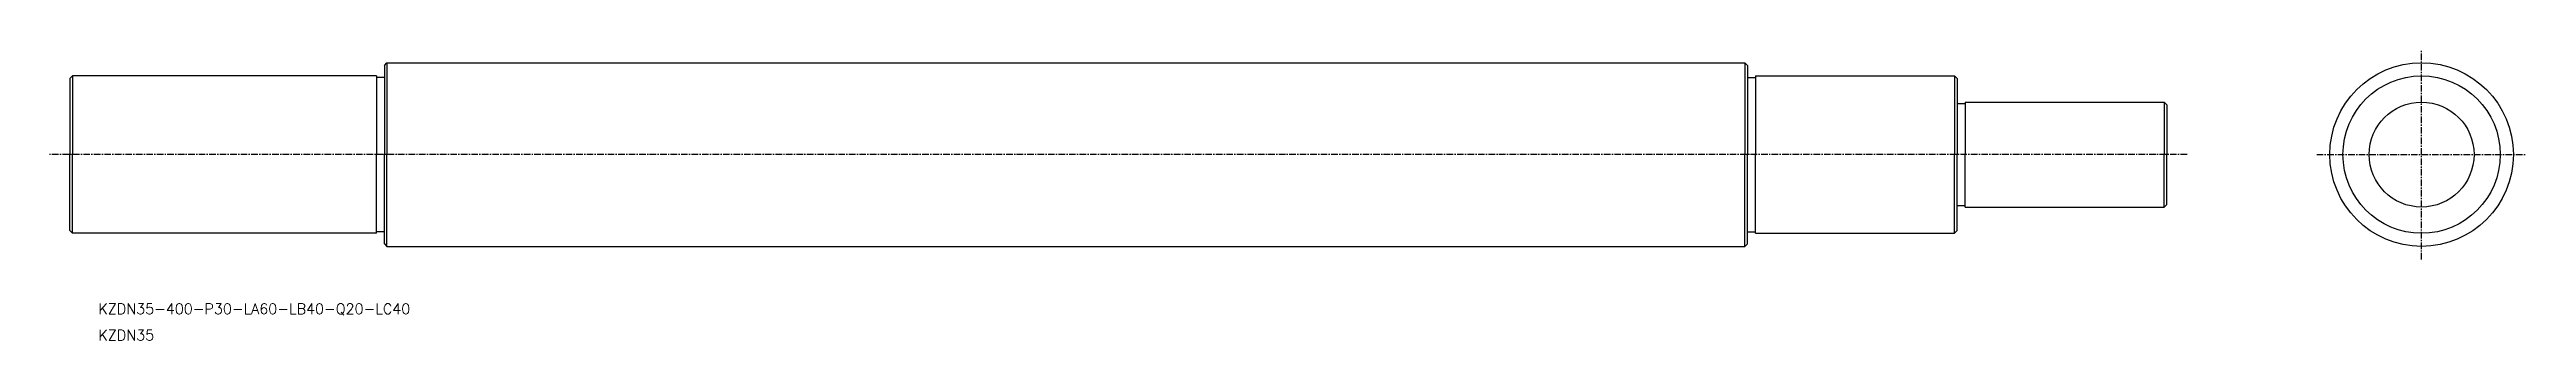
# Model space of a CAD drawing. Extents: x -22842 to -19844, y 30600 to 32125.
# Drawn here: x -22841.7 to -22369.3, y 32069.7 to 32125.1 of the extents above; entities outside this region: 1.
import ezdxf

# ---------------------------------------------------------------- set-up
doc = ezdxf.new("R2010")
doc.units = 0
doc.header["$PDMODE"] = 1
doc.linetypes.add('CENTER', pattern=[2, 1.25, -0.25, 0.25, -0.25])
doc.layers.get('0').update_dxf_attribs({"linetype": 'CONTINUOUS'})
doc.layers.add('CENTER', color=1, linetype='CENTER')
doc.styles.add('MISUMI', font='txt.shx')

msp = doc.modelspace()

# ---------------------------------------------------------------- linework, layer by layer
at = {"color": 7, "linetype": 'CONTINUOUS'}
for p, q in [((-22777.87, 32122.07), (-22777.37, 32122.57)), ((-22777.87, 32122.07), (-22777.87, 32105.07)), ((-22777.37, 32122.57), (-22777.37, 32105.07)), ((-22777.37, 32122.57), (-22518.37, 32122.57)), ((-22518.37, 32122.57), (-22518.37, 32105.07)), ((-22517.87, 32122.07), (-22518.37, 32122.57)), ((-22517.87, 32122.07), (-22517.87, 32105.07)), ((-22837.87, 32119.57), (-22837.37, 32120.07)), ((-22837.87, 32119.57), (-22837.87, 32105.07)), ((-22779.37, 32120.07), (-22837.37, 32120.07)), ((-22837.37, 32120.07), (-22837.37, 32105.07)), ((-22779.37, 32120.07), (-22779.37, 32105.07)), ((-22777.87, 32119.77), (-22779.37, 32119.77)), ((-22517.87, 32119.77), (-22516.37, 32119.77)), ((-22516.37, 32120.07), (-22478.37, 32120.07)), ((-22516.37, 32120.07), (-22516.37, 32105.07)), ((-22478.37, 32120.07), (-22478.37, 32105.07)), ((-22477.87, 32119.57), (-22478.37, 32120.07)), ((-22477.87, 32119.57), (-22477.87, 32105.07)), ((-22477.87, 32114.77), (-22476.37, 32114.77)), ((-22476.37, 32115.07), (-22438.37, 32115.07)), ((-22476.37, 32115.07), (-22476.37, 32105.07)), ((-22438.37, 32115.07), (-22438.37, 32105.07)), ((-22437.87, 32114.57), (-22438.37, 32115.07)), ((-22437.87, 32114.57), (-22437.87, 32105.07)), ((-22837.87, 32090.57), (-22837.87, 32105.07)), ((-22837.37, 32090.07), (-22837.37, 32105.07)), ((-22779.37, 32090.07), (-22779.37, 32105.07)), ((-22777.87, 32088.07), (-22777.87, 32105.07)), ((-22777.37, 32087.57), (-22777.37, 32105.07)), ((-22518.37, 32087.57), (-22518.37, 32105.07)), ((-22517.87, 32088.07), (-22517.87, 32105.07)), ((-22516.37, 32090.07), (-22516.37, 32105.07)), ((-22478.37, 32090.07), (-22478.37, 32105.07)), ((-22477.87, 32090.57), (-22477.87, 32105.07)), ((-22476.37, 32095.07), (-22476.37, 32105.07)), ((-22438.37, 32095.07), (-22438.37, 32105.07)), ((-22437.87, 32095.57), (-22437.87, 32105.07)), ((-22477.87, 32095.37), (-22476.37, 32095.37)), ((-22476.37, 32095.07), (-22438.37, 32095.07)), ((-22437.87, 32095.57), (-22438.37, 32095.07)), ((-22837.87, 32090.57), (-22837.37, 32090.07)), ((-22779.37, 32090.07), (-22837.37, 32090.07)), ((-22777.87, 32090.37), (-22779.37, 32090.37)), ((-22777.87, 32088.07), (-22777.37, 32087.57)), ((-22517.87, 32088.07), (-22518.37, 32087.57)), ((-22517.87, 32090.37), (-22516.37, 32090.37)), ((-22516.37, 32090.07), (-22478.37, 32090.07)), ((-22477.87, 32090.57), (-22478.37, 32090.07)), ((-22777.37, 32087.57), (-22518.37, 32087.57))]:
    msp.add_line(p, q, dxfattribs=at)
for radius in [17.5, 15, 10]:
    msp.add_circle((-22389.3, 32105.07), radius, dxfattribs=at)
msp.add_point((-19844.35, 30599.58), dxfattribs=at)
at = {"layer": 'CENTER', "color": 1, "linetype": 'CENTER'}
for p, q in [((-22389.3, 32085.07), (-22389.3, 32125.07)), ((-22434.02, 32105.07), (-22841.73, 32105.07)), ((-22409.3, 32105.07), (-22369.3, 32105.07))]:
    msp.add_line(p, q, dxfattribs=at)

# ---------------------------------------------------------------- texts
at = {"color": 7, "linetype": 'CONTINUOUS', "style": 'MISUMI'}
for s, p in [('KZDN35-400-P30-LA60-LB40-Q20-LC40', (-22832.41, 32074.66)), ('KZDN35', (-22832.41, 32069.66))]:
    msp.add_text(s, height=2, dxfattribs=at).set_placement(p)

doc.saveas('drawing.dxf')
